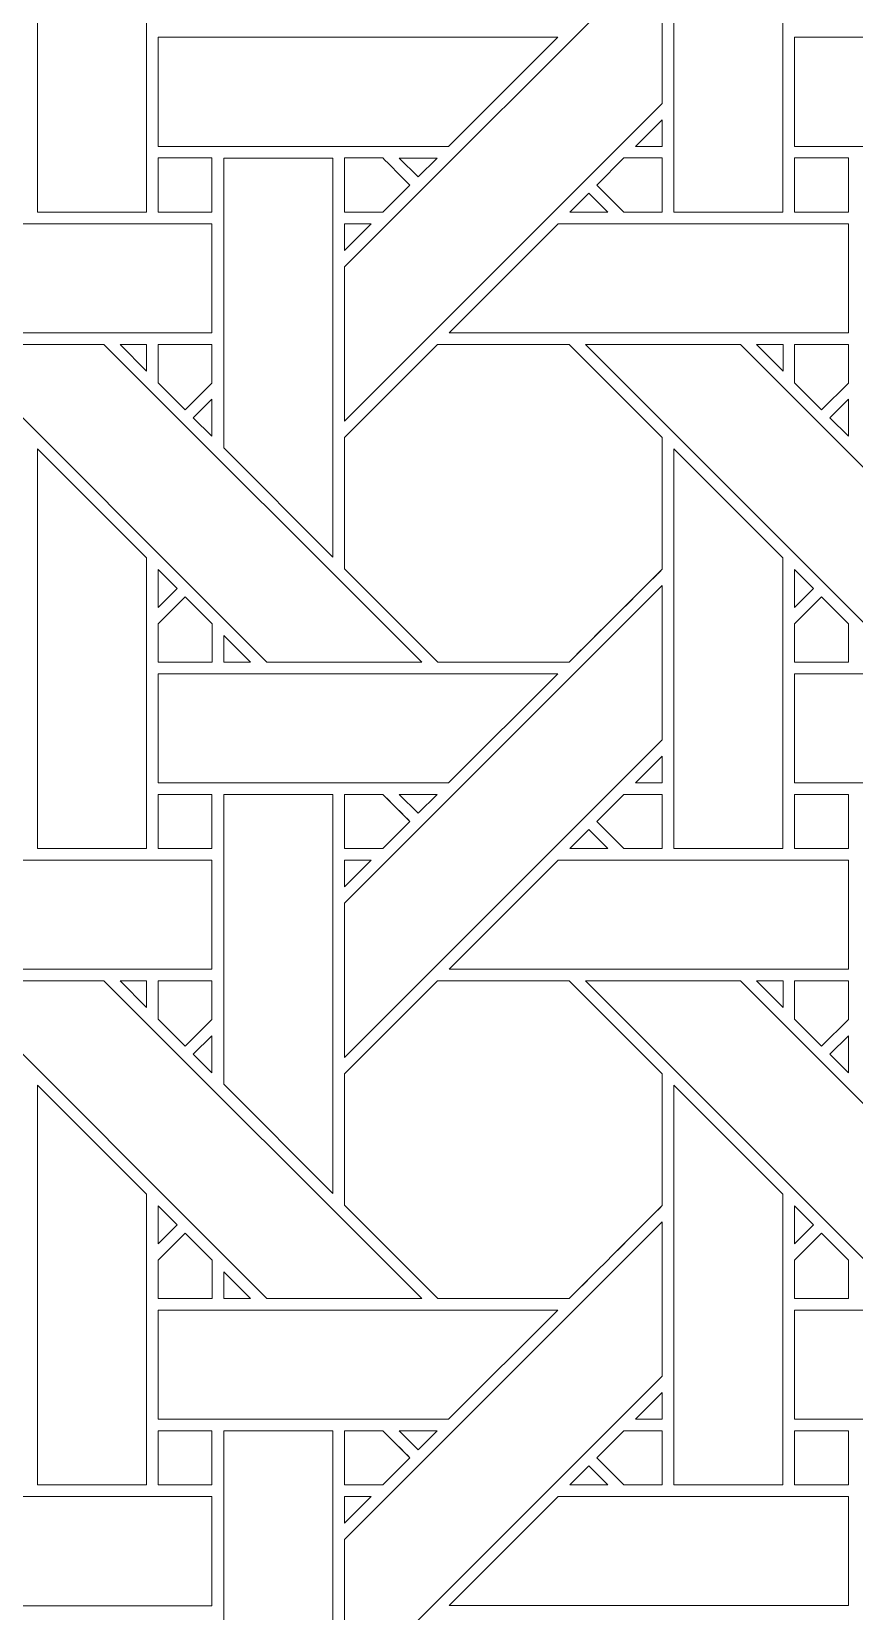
# Model space of a CAD drawing. Header units: inches. Extents: x 2.4 to 22.4, y -0.9 to 19.1.
# Drawn here: x 12.154 to 13.38, y 11.712 to 14.067 of the extents above; entities that cross this region are included whole.
import ezdxf

# ---------------------------------------------------------------- set-up
doc = ezdxf.new("R2010")
doc.units = ezdxf.units.IN
doc.header["$MEASUREMENT"] = 0
doc.layers.add('Design', color=7, linetype='Continuous', lineweight=0)

msp = doc.modelspace()

# ---------------------------------------------------------------- linework, layer by layer
at = {"layer": 'Design'}
for points, knots in [([(2.3829, 19.0948), (2.3829, 19.0948), (2.3829, -0.9052), (2.3829, -0.9052), (2.3829, -0.9052), (22.3829, -0.9052), (22.3829, -0.9052), (22.3829, -0.9052), (22.3829, 19.0948), (22.3829, 19.0948), (22.3829, 19.0948), (2.3829, 19.0948), (2.3829, 19.0948)], [0, 0, 0, 0, 1, 1, 1, 2, 2, 2, 3, 3, 3, 4, 4, 4, 4]), ([(3.3653, 18.1123), (3.3653, 18.1123), (3.3653, 0.0772), (3.3653, 0.0772), (3.3653, 0.0772), (21.4004, 0.0772), (21.4004, 0.0772), (21.4004, 0.0772), (21.4004, 18.1123), (21.4004, 18.1123), (21.4004, 18.1123), (3.3653, 18.1123), (3.3653, 18.1123)], [0, 0, 0, 0, 1, 1, 1, 2, 2, 2, 3, 3, 3, 4, 4, 4, 4]), ([(12.1625, 13.798), (12.1625, 13.798), (12.1625, 14.3939), (12.1625, 14.3939), (12.1625, 14.3939), (12.3252, 14.2317), (12.3252, 14.2317), (12.3252, 14.2317), (12.3252, 13.798), (12.3252, 13.798), (12.3252, 13.798), (12.1625, 13.798), (12.1625, 13.798)], [0, 0, 0, 0, 1, 1, 1, 2, 2, 2, 3, 3, 3, 4, 4, 4, 4]), ([(13.1112, 13.798), (13.1112, 13.798), (13.1112, 14.3939), (13.1112, 14.3939), (13.1112, 14.3939), (13.274, 14.2317), (13.274, 14.2317), (13.274, 14.2317), (13.274, 13.798), (13.274, 13.798), (13.274, 13.798), (13.1112, 13.798), (13.1112, 13.798)], [0, 0, 0, 0, 1, 1, 1, 2, 2, 2, 3, 3, 3, 4, 4, 4, 4]), ([(13.0941, 13.9603), (13.0941, 13.9603), (12.6204, 13.4866), (12.6204, 13.4866), (12.6204, 13.4866), (12.6204, 13.7167), (12.6204, 13.7167), (12.6204, 13.7167), (13.0941, 14.1903), (13.0941, 14.1903), (13.0941, 14.1903), (13.0941, 13.9603), (13.0941, 13.9603)], [0, 0, 0, 0, 1, 1, 1, 2, 2, 2, 3, 3, 3, 4, 4, 4, 4]), ([(12.9383, 14.0588), (12.9383, 14.0588), (12.7755, 13.8961), (12.7755, 13.8961), (12.7755, 13.8961), (12.3425, 13.8961), (12.3425, 13.8961), (12.3425, 13.8961), (12.3425, 14.0588), (12.3425, 14.0588), (12.3425, 14.0588), (12.9383, 14.0588), (12.9383, 14.0588)], [0, 0, 0, 0, 1, 1, 1, 2, 2, 2, 3, 3, 3, 4, 4, 4, 4]), ([(13.887, 14.0588), (13.887, 14.0588), (13.7242, 13.8961), (13.7242, 13.8961), (13.7242, 13.8961), (13.2913, 13.8961), (13.2913, 13.8961), (13.2913, 13.8961), (13.2913, 14.0588), (13.2913, 14.0588), (13.2913, 14.0588), (13.887, 14.0588), (13.887, 14.0588)], [0, 0, 0, 0, 1, 1, 1, 2, 2, 2, 3, 3, 3, 4, 4, 4, 4]), ([(13.0543, 13.8961), (13.0543, 13.8961), (13.0941, 13.9359), (13.0941, 13.9359), (13.0941, 13.9359), (13.0941, 13.8961), (13.0941, 13.8961), (13.0941, 13.8961), (13.0543, 13.8961), (13.0543, 13.8961)], [0, 0, 0, 0, 1, 1, 1, 2, 2, 2, 3, 3, 3, 3]), ([(12.3425, 13.8789), (12.3425, 13.8789), (12.4228, 13.8789), (12.4228, 13.8789), (12.4228, 13.8789), (12.4228, 13.7981), (12.4228, 13.7981), (12.4228, 13.7981), (12.3425, 13.7981), (12.3425, 13.7981), (12.3425, 13.7981), (12.3425, 13.8789), (12.3425, 13.8789)], [0, 0, 0, 0, 1, 1, 1, 2, 2, 2, 3, 3, 3, 4, 4, 4, 4]), ([(12.4228, 13.8789), (12.4228, 13.8789), (12.4228, 13.7981), (12.4228, 13.7981), (12.4228, 13.7981), (12.3425, 13.7981), (12.3425, 13.7981), (12.3425, 13.7981), (12.3425, 13.8789), (12.3425, 13.8789), (12.3425, 13.8789), (12.4228, 13.8789), (12.4228, 13.8789)], [0, 0, 0, 0, 1, 1, 1, 2, 2, 2, 3, 3, 3, 4, 4, 4, 4]), ([(12.4403, 13.4466), (12.4403, 13.4466), (12.4403, 13.8788), (12.4403, 13.8788), (12.4403, 13.8788), (12.6032, 13.8788), (12.6032, 13.8788), (12.6032, 13.8788), (12.6032, 13.2837), (12.6032, 13.2837), (12.6032, 13.2837), (12.4403, 13.4466), (12.4403, 13.4466)], [0, 0, 0, 0, 1, 1, 1, 2, 2, 2, 3, 3, 3, 4, 4, 4, 4]), ([(12.6775, 13.8789), (12.6826, 13.8738), (12.7134, 13.8429), (12.7178, 13.8385), (12.7178, 13.8385), (12.6774, 13.7981), (12.6774, 13.7981), (12.6774, 13.7981), (12.6204, 13.7981), (12.6204, 13.7981), (12.6204, 13.7981), (12.6204, 13.8789), (12.6204, 13.8789), (12.6204, 13.8789), (12.6775, 13.8789), (12.6775, 13.8789)], [0, 0, 0, 0, 1, 1, 1, 2, 2, 2, 3, 3, 3, 4, 4, 4, 5, 5, 5, 5]), ([(12.7178, 13.8385), (12.7178, 13.8385), (12.6774, 13.7981), (12.6774, 13.7981), (12.6774, 13.7981), (12.6204, 13.7981), (12.6204, 13.7981), (12.6204, 13.7981), (12.6204, 13.8789), (12.6204, 13.8789), (12.6204, 13.8789), (12.6775, 13.8789), (12.6775, 13.8789), (12.6826, 13.8737), (12.7134, 13.8429), (12.7178, 13.8385)], [0, 0, 0, 0, 1, 1, 1, 2, 2, 2, 3, 3, 3, 4, 4, 4, 5, 5, 5, 5]), ([(12.7018, 13.8788), (12.7018, 13.8788), (12.7583, 13.8788), (12.7583, 13.8788), (12.7583, 13.8788), (12.73, 13.8506), (12.73, 13.8506), (12.73, 13.8506), (12.7018, 13.8788), (12.7018, 13.8788)], [0, 0, 0, 0, 1, 1, 1, 2, 2, 2, 3, 3, 3, 3]), ([(13.037, 13.7981), (13.037, 13.7981), (12.9966, 13.8385), (12.9966, 13.8385), (12.9966, 13.8385), (13.037, 13.8789), (13.037, 13.8789), (13.037, 13.8789), (13.0941, 13.8789), (13.0941, 13.8789), (13.0941, 13.8789), (13.0941, 13.7981), (13.0941, 13.7981), (13.0941, 13.7981), (13.037, 13.7981), (13.037, 13.7981)], [0, 0, 0, 0, 1, 1, 1, 2, 2, 2, 3, 3, 3, 4, 4, 4, 5, 5, 5, 5]), ([(13.0941, 13.8789), (13.0941, 13.8789), (13.0941, 13.7981), (13.0941, 13.7981), (13.0941, 13.7981), (13.037, 13.7981), (13.037, 13.7981), (13.037, 13.7981), (12.9966, 13.8385), (12.9966, 13.8385), (12.9966, 13.8385), (13.037, 13.8789), (13.037, 13.8789), (13.037, 13.8789), (13.0941, 13.8789), (13.0941, 13.8789)], [0, 0, 0, 0, 1, 1, 1, 2, 2, 2, 3, 3, 3, 4, 4, 4, 5, 5, 5, 5]), ([(13.2913, 13.8789), (13.2913, 13.8789), (13.3715, 13.8789), (13.3715, 13.8789), (13.3715, 13.8789), (13.3715, 13.7981), (13.3715, 13.7981), (13.3715, 13.7981), (13.2913, 13.7981), (13.2913, 13.7981), (13.2913, 13.7981), (13.2913, 13.8789), (13.2913, 13.8789)], [0, 0, 0, 0, 1, 1, 1, 2, 2, 2, 3, 3, 3, 4, 4, 4, 4]), ([(13.3715, 13.8789), (13.3715, 13.8789), (13.3715, 13.7981), (13.3715, 13.7981), (13.3715, 13.7981), (13.2913, 13.7981), (13.2913, 13.7981), (13.2913, 13.7981), (13.2913, 13.8789), (13.2913, 13.8789), (13.2913, 13.8789), (13.3715, 13.8789), (13.3715, 13.8789)], [0, 0, 0, 0, 1, 1, 1, 2, 2, 2, 3, 3, 3, 4, 4, 4, 4]), ([(13.0127, 13.798), (13.0127, 13.798), (12.9562, 13.798), (12.9562, 13.798), (12.9562, 13.798), (12.9845, 13.8263), (12.9845, 13.8263), (12.9845, 13.8263), (13.0127, 13.798), (13.0127, 13.798)], [0, 0, 0, 0, 1, 1, 1, 2, 2, 2, 3, 3, 3, 3]), ([(12.4228, 13.7809), (12.4228, 13.7809), (12.4228, 13.6181), (12.4228, 13.6181), (12.4228, 13.6181), (11.8275, 13.6181), (11.8275, 13.6181), (11.8275, 13.6181), (11.9904, 13.7809), (11.9904, 13.7809), (11.9904, 13.7809), (12.4228, 13.7809), (12.4228, 13.7809)], [0, 0, 0, 0, 1, 1, 1, 2, 2, 2, 3, 3, 3, 4, 4, 4, 4]), ([(12.6602, 13.7809), (12.6602, 13.7809), (12.6204, 13.7411), (12.6204, 13.7411), (12.6204, 13.7411), (12.6204, 13.7809), (12.6204, 13.7809), (12.6204, 13.7809), (12.6602, 13.7809), (12.6602, 13.7809)], [0, 0, 0, 0, 1, 1, 1, 2, 2, 2, 3, 3, 3, 3]), ([(13.3715, 13.7809), (13.3715, 13.7809), (13.3715, 13.6181), (13.3715, 13.6181), (13.3715, 13.6181), (12.7762, 13.6181), (12.7762, 13.6181), (12.7762, 13.6181), (12.9391, 13.7809), (12.9391, 13.7809), (12.9391, 13.7809), (13.3715, 13.7809), (13.3715, 13.7809)], [0, 0, 0, 0, 1, 1, 1, 2, 2, 2, 3, 3, 3, 4, 4, 4, 4]), ([(12.7354, 13.1273), (12.7354, 13.1273), (12.5044, 13.1273), (12.5044, 13.1273), (12.5044, 13.1273), (12.0308, 13.601), (12.0308, 13.601), (12.0308, 13.601), (12.2618, 13.601), (12.2618, 13.601), (12.2618, 13.601), (12.7354, 13.1273), (12.7354, 13.1273)], [0, 0, 0, 0, 1, 1, 1, 2, 2, 2, 3, 3, 3, 4, 4, 4, 4]), ([(12.2859, 13.601), (12.2859, 13.601), (12.3253, 13.601), (12.3253, 13.601), (12.3253, 13.601), (12.3253, 13.5611), (12.3253, 13.5611), (12.3253, 13.5611), (12.2859, 13.601), (12.2859, 13.601)], [0, 0, 0, 0, 1, 1, 1, 2, 2, 2, 3, 3, 3, 3]), ([(12.4228, 13.601), (12.4228, 13.601), (12.4228, 13.5434), (12.4228, 13.5434), (12.4228, 13.5434), (12.3828, 13.5035), (12.3828, 13.5035), (12.3828, 13.5035), (12.3425, 13.5438), (12.3425, 13.5438), (12.3425, 13.5438), (12.3425, 13.601), (12.3425, 13.601), (12.3425, 13.601), (12.4228, 13.601), (12.4228, 13.601)], [0, 0, 0, 0, 1, 1, 1, 2, 2, 2, 3, 3, 3, 4, 4, 4, 5, 5, 5, 5]), ([(12.3828, 13.5035), (12.3828, 13.5035), (12.3425, 13.5438), (12.3425, 13.5438), (12.3425, 13.5438), (12.3425, 13.601), (12.3425, 13.601), (12.3425, 13.601), (12.4228, 13.601), (12.4228, 13.601), (12.4228, 13.601), (12.4228, 13.5434), (12.4228, 13.5434), (12.4228, 13.5434), (12.3828, 13.5035), (12.3828, 13.5035)], [0, 0, 0, 0, 1, 1, 1, 2, 2, 2, 3, 3, 3, 4, 4, 4, 5, 5, 5, 5]), ([(12.7591, 13.601), (12.7591, 13.601), (12.9553, 13.601), (12.9553, 13.601), (12.9553, 13.601), (13.0941, 13.4623), (13.0941, 13.4623), (13.0941, 13.4623), (13.0941, 13.2661), (13.0941, 13.2661), (13.0763, 13.2481), (12.9643, 13.1364), (12.9553, 13.1274), (12.9553, 13.1274), (12.7596, 13.1274), (12.7596, 13.1274), (12.7596, 13.1274), (12.6204, 13.2666), (12.6204, 13.2666), (12.6204, 13.2666), (12.6204, 13.4623), (12.6204, 13.4623), (12.6204, 13.4623), (12.7591, 13.601), (12.7591, 13.601)], [0, 0, 0, 0, 1, 1, 1, 2, 2, 2, 3, 3, 3, 4, 4, 4, 5, 5, 5, 6, 6, 6, 7, 7, 7, 8, 8, 8, 8]), ([(13.0941, 13.4623), (13.0941, 13.4623), (13.0941, 13.2661), (13.0941, 13.2661), (13.0759, 13.2477), (12.964, 13.1361), (12.9553, 13.1274), (12.9553, 13.1274), (12.7596, 13.1274), (12.7596, 13.1274), (12.7596, 13.1274), (12.6204, 13.2666), (12.6204, 13.2666), (12.6204, 13.2666), (12.6204, 13.4623), (12.6204, 13.4623), (12.6204, 13.4623), (12.7591, 13.601), (12.7591, 13.601), (12.7591, 13.601), (12.9553, 13.601), (12.9553, 13.601), (12.9553, 13.601), (13.0941, 13.4623), (13.0941, 13.4623)], [0, 0, 0, 0, 1, 1, 1, 2, 2, 2, 3, 3, 3, 4, 4, 4, 5, 5, 5, 6, 6, 6, 7, 7, 7, 8, 8, 8, 8]), ([(13.6841, 13.1273), (13.6841, 13.1273), (13.4531, 13.1273), (13.4531, 13.1273), (13.4531, 13.1273), (12.9795, 13.601), (12.9795, 13.601), (12.9795, 13.601), (13.2105, 13.601), (13.2105, 13.601), (13.2105, 13.601), (13.6841, 13.1273), (13.6841, 13.1273)], [0, 0, 0, 0, 1, 1, 1, 2, 2, 2, 3, 3, 3, 4, 4, 4, 4]), ([(13.2346, 13.601), (13.2346, 13.601), (13.2741, 13.601), (13.2741, 13.601), (13.2741, 13.601), (13.2741, 13.5611), (13.2741, 13.5611), (13.2741, 13.5611), (13.2346, 13.601), (13.2346, 13.601)], [0, 0, 0, 0, 1, 1, 1, 2, 2, 2, 3, 3, 3, 3]), ([(13.3715, 13.601), (13.3715, 13.601), (13.3715, 13.5434), (13.3715, 13.5434), (13.3715, 13.5434), (13.3316, 13.5035), (13.3316, 13.5035), (13.3316, 13.5035), (13.2913, 13.5438), (13.2913, 13.5438), (13.2913, 13.5438), (13.2913, 13.601), (13.2913, 13.601), (13.2913, 13.601), (13.3715, 13.601), (13.3715, 13.601)], [0, 0, 0, 0, 1, 1, 1, 2, 2, 2, 3, 3, 3, 4, 4, 4, 5, 5, 5, 5]), ([(13.3316, 13.5035), (13.3316, 13.5035), (13.2913, 13.5438), (13.2913, 13.5438), (13.2913, 13.5438), (13.2913, 13.601), (13.2913, 13.601), (13.2913, 13.601), (13.3715, 13.601), (13.3715, 13.601), (13.3715, 13.601), (13.3715, 13.5434), (13.3715, 13.5434), (13.3715, 13.5434), (13.3316, 13.5035), (13.3316, 13.5035)], [0, 0, 0, 0, 1, 1, 1, 2, 2, 2, 3, 3, 3, 4, 4, 4, 5, 5, 5, 5]), ([(12.4228, 13.5191), (12.4228, 13.5191), (12.4228, 13.464), (12.4228, 13.464), (12.4228, 13.464), (12.395, 13.4913), (12.395, 13.4913), (12.395, 13.4913), (12.4228, 13.5191), (12.4228, 13.5191)], [0, 0, 0, 0, 1, 1, 1, 2, 2, 2, 3, 3, 3, 3]), ([(13.3715, 13.5191), (13.3715, 13.5191), (13.3715, 13.464), (13.3715, 13.464), (13.3715, 13.464), (13.3438, 13.4913), (13.3438, 13.4913), (13.3438, 13.4913), (13.3715, 13.5191), (13.3715, 13.5191)], [0, 0, 0, 0, 1, 1, 1, 2, 2, 2, 3, 3, 3, 3]), ([(12.1625, 12.8493), (12.1625, 12.8493), (12.1625, 13.4452), (12.1625, 13.4452), (12.1625, 13.4452), (12.3252, 13.283), (12.3252, 13.283), (12.3252, 13.283), (12.3252, 12.8493), (12.3252, 12.8493), (12.3252, 12.8493), (12.1625, 12.8493), (12.1625, 12.8493)], [0, 0, 0, 0, 1, 1, 1, 2, 2, 2, 3, 3, 3, 4, 4, 4, 4]), ([(13.1112, 12.8493), (13.1112, 12.8493), (13.1112, 13.4452), (13.1112, 13.4452), (13.1112, 13.4452), (13.274, 13.283), (13.274, 13.283), (13.274, 13.283), (13.274, 12.8493), (13.274, 12.8493), (13.274, 12.8493), (13.1112, 12.8493), (13.1112, 12.8493)], [0, 0, 0, 0, 1, 1, 1, 2, 2, 2, 3, 3, 3, 4, 4, 4, 4]), ([(12.3425, 13.2088), (12.3425, 13.2088), (12.3425, 13.2655), (12.3425, 13.2655), (12.3425, 13.2655), (12.3707, 13.2369), (12.3707, 13.2369), (12.3707, 13.2369), (12.3425, 13.2088), (12.3425, 13.2088)], [0, 0, 0, 0, 1, 1, 1, 2, 2, 2, 3, 3, 3, 3]), ([(13.2913, 13.2088), (13.2913, 13.2088), (13.2913, 13.2655), (13.2913, 13.2655), (13.2913, 13.2655), (13.3195, 13.2369), (13.3195, 13.2369), (13.3195, 13.2369), (13.2913, 13.2088), (13.2913, 13.2088)], [0, 0, 0, 0, 1, 1, 1, 2, 2, 2, 3, 3, 3, 3]), ([(13.0941, 13.0116), (13.0941, 13.0116), (12.6204, 12.5379), (12.6204, 12.5379), (12.6204, 12.5379), (12.6204, 12.768), (12.6204, 12.768), (12.6204, 12.768), (13.0941, 13.2416), (13.0941, 13.2416), (13.0941, 13.2416), (13.0941, 13.0116), (13.0941, 13.0116)], [0, 0, 0, 0, 1, 1, 1, 2, 2, 2, 3, 3, 3, 4, 4, 4, 4]), ([(12.3425, 13.1271), (12.3425, 13.1271), (12.3425, 13.1844), (12.3425, 13.1844), (12.3425, 13.1844), (12.3829, 13.2247), (12.3829, 13.2247), (12.3829, 13.2247), (12.4232, 13.1844), (12.4232, 13.1844), (12.4232, 13.1844), (12.4232, 13.1271), (12.4232, 13.1271), (12.4232, 13.1271), (12.3425, 13.1271), (12.3425, 13.1271)], [0, 0, 0, 0, 1, 1, 1, 2, 2, 2, 3, 3, 3, 4, 4, 4, 5, 5, 5, 5]), ([(12.3829, 13.2247), (12.3829, 13.2247), (12.4232, 13.1844), (12.4232, 13.1844), (12.4232, 13.1844), (12.4232, 13.1271), (12.4232, 13.1271), (12.4232, 13.1271), (12.3425, 13.1271), (12.3425, 13.1271), (12.3425, 13.1271), (12.3425, 13.1844), (12.3425, 13.1844), (12.3425, 13.1844), (12.3829, 13.2247), (12.3829, 13.2247)], [0, 0, 0, 0, 1, 1, 1, 2, 2, 2, 3, 3, 3, 4, 4, 4, 5, 5, 5, 5]), ([(13.2913, 13.1271), (13.2913, 13.1271), (13.2913, 13.1844), (13.2913, 13.1844), (13.2913, 13.1844), (13.3316, 13.2247), (13.3316, 13.2247), (13.3316, 13.2247), (13.3719, 13.1844), (13.3719, 13.1844), (13.3719, 13.1844), (13.3719, 13.1271), (13.3719, 13.1271), (13.3719, 13.1271), (13.2913, 13.1271), (13.2913, 13.1271)], [0, 0, 0, 0, 1, 1, 1, 2, 2, 2, 3, 3, 3, 4, 4, 4, 5, 5, 5, 5]), ([(13.3316, 13.2247), (13.3316, 13.2247), (13.3719, 13.1844), (13.3719, 13.1844), (13.3719, 13.1844), (13.3719, 13.1271), (13.3719, 13.1271), (13.3719, 13.1271), (13.2913, 13.1271), (13.2913, 13.1271), (13.2913, 13.1271), (13.2913, 13.1844), (13.2913, 13.1844), (13.2913, 13.1844), (13.3316, 13.2247), (13.3316, 13.2247)], [0, 0, 0, 0, 1, 1, 1, 2, 2, 2, 3, 3, 3, 4, 4, 4, 5, 5, 5, 5]), ([(12.4405, 13.1273), (12.4405, 13.1273), (12.4405, 13.1671), (12.4405, 13.1671), (12.4405, 13.1671), (12.4802, 13.1273), (12.4802, 13.1273), (12.4802, 13.1273), (12.4405, 13.1273), (12.4405, 13.1273)], [0, 0, 0, 0, 1, 1, 1, 2, 2, 2, 3, 3, 3, 3]), ([(12.9382, 13.1101), (12.9382, 13.1101), (12.7755, 12.9474), (12.7755, 12.9474), (12.7755, 12.9474), (12.3425, 12.9474), (12.3425, 12.9474), (12.3425, 12.9474), (12.3425, 13.1101), (12.3425, 13.1101), (12.3425, 13.1101), (12.9382, 13.1101), (12.9382, 13.1101)], [0, 0, 0, 0, 1, 1, 1, 2, 2, 2, 3, 3, 3, 4, 4, 4, 4]), ([(13.887, 13.1101), (13.887, 13.1101), (13.7242, 12.9474), (13.7242, 12.9474), (13.7242, 12.9474), (13.2913, 12.9474), (13.2913, 12.9474), (13.2913, 12.9474), (13.2913, 13.1101), (13.2913, 13.1101), (13.2913, 13.1101), (13.887, 13.1101), (13.887, 13.1101)], [0, 0, 0, 0, 1, 1, 1, 2, 2, 2, 3, 3, 3, 4, 4, 4, 4]), ([(13.0543, 12.9474), (13.0543, 12.9474), (13.0941, 12.9872), (13.0941, 12.9872), (13.0941, 12.9872), (13.0941, 12.9474), (13.0941, 12.9474), (13.0941, 12.9474), (13.0543, 12.9474), (13.0543, 12.9474)], [0, 0, 0, 0, 1, 1, 1, 2, 2, 2, 3, 3, 3, 3]), ([(12.3425, 12.9301), (12.3425, 12.9301), (12.4228, 12.9301), (12.4228, 12.9301), (12.4228, 12.9301), (12.4228, 12.8494), (12.4228, 12.8494), (12.4228, 12.8494), (12.3425, 12.8494), (12.3425, 12.8494), (12.3425, 12.8494), (12.3425, 12.9301), (12.3425, 12.9301)], [0, 0, 0, 0, 1, 1, 1, 2, 2, 2, 3, 3, 3, 4, 4, 4, 4]), ([(12.4228, 12.9301), (12.4228, 12.9301), (12.4228, 12.8494), (12.4228, 12.8494), (12.4228, 12.8494), (12.3425, 12.8494), (12.3425, 12.8494), (12.3425, 12.8494), (12.3425, 12.9301), (12.3425, 12.9301), (12.3425, 12.9301), (12.4228, 12.9301), (12.4228, 12.9301)], [0, 0, 0, 0, 1, 1, 1, 2, 2, 2, 3, 3, 3, 4, 4, 4, 4]), ([(12.4403, 12.4979), (12.4403, 12.4979), (12.4403, 12.9301), (12.4403, 12.9301), (12.4403, 12.9301), (12.6032, 12.9301), (12.6032, 12.9301), (12.6032, 12.9301), (12.6032, 12.335), (12.6032, 12.335), (12.6032, 12.335), (12.4403, 12.4979), (12.4403, 12.4979)], [0, 0, 0, 0, 1, 1, 1, 2, 2, 2, 3, 3, 3, 4, 4, 4, 4]), ([(12.6775, 12.9301), (12.6826, 12.925), (12.7134, 12.8942), (12.7178, 12.8898), (12.7178, 12.8898), (12.6774, 12.8494), (12.6774, 12.8494), (12.6774, 12.8494), (12.6204, 12.8494), (12.6204, 12.8494), (12.6204, 12.8494), (12.6204, 12.9301), (12.6204, 12.9301), (12.6204, 12.9301), (12.6775, 12.9301), (12.6775, 12.9301)], [0, 0, 0, 0, 1, 1, 1, 2, 2, 2, 3, 3, 3, 4, 4, 4, 5, 5, 5, 5]), ([(12.7178, 12.8898), (12.7178, 12.8898), (12.6774, 12.8494), (12.6774, 12.8494), (12.6774, 12.8494), (12.6204, 12.8494), (12.6204, 12.8494), (12.6204, 12.8494), (12.6204, 12.9301), (12.6204, 12.9301), (12.6204, 12.9301), (12.6775, 12.9301), (12.6775, 12.9301), (12.6828, 12.9248), (12.7136, 12.894), (12.7178, 12.8898)], [0, 0, 0, 0, 1, 1, 1, 2, 2, 2, 3, 3, 3, 4, 4, 4, 5, 5, 5, 5]), ([(12.7018, 12.9301), (12.7018, 12.9301), (12.7583, 12.9301), (12.7583, 12.9301), (12.7583, 12.9301), (12.73, 12.9019), (12.73, 12.9019), (12.73, 12.9019), (12.7018, 12.9301), (12.7018, 12.9301)], [0, 0, 0, 0, 1, 1, 1, 2, 2, 2, 3, 3, 3, 3]), ([(13.037, 12.8494), (13.037, 12.8494), (12.9966, 12.8897), (12.9966, 12.8897), (12.9966, 12.8897), (13.037, 12.9302), (13.037, 12.9302), (13.037, 12.9302), (13.0941, 12.9302), (13.0941, 12.9302), (13.0941, 12.9302), (13.0941, 12.8494), (13.0941, 12.8494), (13.0941, 12.8494), (13.037, 12.8494), (13.037, 12.8494)], [0, 0, 0, 0, 1, 1, 1, 2, 2, 2, 3, 3, 3, 4, 4, 4, 5, 5, 5, 5]), ([(13.0941, 12.9302), (13.0941, 12.9302), (13.0941, 12.8494), (13.0941, 12.8494), (13.0941, 12.8494), (13.037, 12.8494), (13.037, 12.8494), (13.037, 12.8494), (12.9966, 12.8897), (12.9966, 12.8897), (12.9966, 12.8897), (13.037, 12.9302), (13.037, 12.9302), (13.037, 12.9302), (13.0941, 12.9302), (13.0941, 12.9302)], [0, 0, 0, 0, 1, 1, 1, 2, 2, 2, 3, 3, 3, 4, 4, 4, 5, 5, 5, 5]), ([(13.2913, 12.9301), (13.2913, 12.9301), (13.3715, 12.9301), (13.3715, 12.9301), (13.3715, 12.9301), (13.3715, 12.8494), (13.3715, 12.8494), (13.3715, 12.8494), (13.2913, 12.8494), (13.2913, 12.8494), (13.2913, 12.8494), (13.2913, 12.9301), (13.2913, 12.9301)], [0, 0, 0, 0, 1, 1, 1, 2, 2, 2, 3, 3, 3, 4, 4, 4, 4]), ([(13.3715, 12.9301), (13.3715, 12.9301), (13.3715, 12.8494), (13.3715, 12.8494), (13.3715, 12.8494), (13.2913, 12.8494), (13.2913, 12.8494), (13.2913, 12.8494), (13.2913, 12.9301), (13.2913, 12.9301), (13.2913, 12.9301), (13.3715, 12.9301), (13.3715, 12.9301)], [0, 0, 0, 0, 1, 1, 1, 2, 2, 2, 3, 3, 3, 4, 4, 4, 4]), ([(13.0127, 12.8493), (13.0127, 12.8493), (12.9562, 12.8493), (12.9562, 12.8493), (12.9562, 12.8493), (12.9845, 12.8776), (12.9845, 12.8776), (12.9845, 12.8776), (13.0127, 12.8493), (13.0127, 12.8493)], [0, 0, 0, 0, 1, 1, 1, 2, 2, 2, 3, 3, 3, 3]), ([(12.4228, 12.8322), (12.4228, 12.8322), (12.4228, 12.6694), (12.4228, 12.6694), (12.4228, 12.6694), (11.8275, 12.6694), (11.8275, 12.6694), (11.8275, 12.6694), (11.9904, 12.8322), (11.9904, 12.8322), (11.9904, 12.8322), (12.4228, 12.8322), (12.4228, 12.8322)], [0, 0, 0, 0, 1, 1, 1, 2, 2, 2, 3, 3, 3, 4, 4, 4, 4]), ([(12.6602, 12.8322), (12.6602, 12.8322), (12.6204, 12.7924), (12.6204, 12.7924), (12.6204, 12.7924), (12.6204, 12.8322), (12.6204, 12.8322), (12.6204, 12.8322), (12.6602, 12.8322), (12.6602, 12.8322)], [0, 0, 0, 0, 1, 1, 1, 2, 2, 2, 3, 3, 3, 3]), ([(13.3715, 12.8322), (13.3715, 12.8322), (13.3715, 12.6694), (13.3715, 12.6694), (13.3715, 12.6694), (12.7762, 12.6694), (12.7762, 12.6694), (12.7762, 12.6694), (12.9391, 12.8322), (12.9391, 12.8322), (12.9391, 12.8322), (13.3715, 12.8322), (13.3715, 12.8322)], [0, 0, 0, 0, 1, 1, 1, 2, 2, 2, 3, 3, 3, 4, 4, 4, 4]), ([(12.7354, 12.1786), (12.7354, 12.1786), (12.5044, 12.1786), (12.5044, 12.1786), (12.5044, 12.1786), (12.0308, 12.6522), (12.0308, 12.6522), (12.0308, 12.6522), (12.2618, 12.6522), (12.2618, 12.6522), (12.2618, 12.6522), (12.7354, 12.1786), (12.7354, 12.1786)], [0, 0, 0, 0, 1, 1, 1, 2, 2, 2, 3, 3, 3, 4, 4, 4, 4]), ([(12.2859, 12.6522), (12.2859, 12.6522), (12.3253, 12.6522), (12.3253, 12.6522), (12.3253, 12.6522), (12.3253, 12.6124), (12.3253, 12.6124), (12.3253, 12.6124), (12.2859, 12.6522), (12.2859, 12.6522)], [0, 0, 0, 0, 1, 1, 1, 2, 2, 2, 3, 3, 3, 3]), ([(12.4228, 12.6523), (12.4228, 12.6523), (12.4228, 12.5947), (12.4228, 12.5947), (12.4228, 12.5947), (12.3828, 12.5547), (12.3828, 12.5547), (12.3828, 12.5547), (12.3425, 12.5951), (12.3425, 12.5951), (12.3425, 12.5951), (12.3425, 12.6523), (12.3425, 12.6523), (12.3425, 12.6523), (12.4228, 12.6523), (12.4228, 12.6523)], [0, 0, 0, 0, 1, 1, 1, 2, 2, 2, 3, 3, 3, 4, 4, 4, 5, 5, 5, 5]), ([(12.3828, 12.5547), (12.3828, 12.5547), (12.3425, 12.5951), (12.3425, 12.5951), (12.3425, 12.5951), (12.3425, 12.6523), (12.3425, 12.6523), (12.3425, 12.6523), (12.4228, 12.6523), (12.4228, 12.6523), (12.4228, 12.6523), (12.4228, 12.5947), (12.4228, 12.5947), (12.4228, 12.5947), (12.3828, 12.5547), (12.3828, 12.5547)], [0, 0, 0, 0, 1, 1, 1, 2, 2, 2, 3, 3, 3, 4, 4, 4, 5, 5, 5, 5]), ([(12.7591, 12.6523), (12.7591, 12.6523), (12.9553, 12.6523), (12.9553, 12.6523), (12.9553, 12.6523), (13.0941, 12.5135), (13.0941, 12.5135), (13.0941, 12.5135), (13.0941, 12.3173), (13.0941, 12.3173), (13.0763, 12.2994), (12.9643, 12.1876), (12.9553, 12.1786), (12.9553, 12.1786), (12.7596, 12.1786), (12.7596, 12.1786), (12.7596, 12.1786), (12.6204, 12.3179), (12.6204, 12.3179), (12.6204, 12.3179), (12.6204, 12.5135), (12.6204, 12.5135), (12.6204, 12.5135), (12.7591, 12.6523), (12.7591, 12.6523)], [0, 0, 0, 0, 1, 1, 1, 2, 2, 2, 3, 3, 3, 4, 4, 4, 5, 5, 5, 6, 6, 6, 7, 7, 7, 8, 8, 8, 8]), ([(13.0941, 12.5135), (13.0941, 12.5135), (13.0941, 12.3173), (13.0941, 12.3173), (13.0755, 12.2986), (12.9637, 12.187), (12.9553, 12.1786), (12.9553, 12.1786), (12.7596, 12.1786), (12.7596, 12.1786), (12.7596, 12.1786), (12.6204, 12.3179), (12.6204, 12.3179), (12.6204, 12.3179), (12.6204, 12.5135), (12.6204, 12.5135), (12.6204, 12.5135), (12.7591, 12.6523), (12.7591, 12.6523), (12.7591, 12.6523), (12.9553, 12.6523), (12.9553, 12.6523), (12.9553, 12.6523), (13.0941, 12.5135), (13.0941, 12.5135)], [0, 0, 0, 0, 1, 1, 1, 2, 2, 2, 3, 3, 3, 4, 4, 4, 5, 5, 5, 6, 6, 6, 7, 7, 7, 8, 8, 8, 8]), ([(13.6841, 12.1786), (13.6841, 12.1786), (13.4531, 12.1786), (13.4531, 12.1786), (13.4531, 12.1786), (12.9795, 12.6522), (12.9795, 12.6522), (12.9795, 12.6522), (13.2105, 12.6522), (13.2105, 12.6522), (13.2105, 12.6522), (13.6841, 12.1786), (13.6841, 12.1786)], [0, 0, 0, 0, 1, 1, 1, 2, 2, 2, 3, 3, 3, 4, 4, 4, 4]), ([(13.2346, 12.6522), (13.2346, 12.6522), (13.2741, 12.6522), (13.2741, 12.6522), (13.2741, 12.6522), (13.2741, 12.6124), (13.2741, 12.6124), (13.2741, 12.6124), (13.2346, 12.6522), (13.2346, 12.6522)], [0, 0, 0, 0, 1, 1, 1, 2, 2, 2, 3, 3, 3, 3]), ([(13.3715, 12.6523), (13.3715, 12.6523), (13.3715, 12.5947), (13.3715, 12.5947), (13.3715, 12.5947), (13.3316, 12.5547), (13.3316, 12.5547), (13.3316, 12.5547), (13.2913, 12.5951), (13.2913, 12.5951), (13.2913, 12.5951), (13.2913, 12.6523), (13.2913, 12.6523), (13.2913, 12.6523), (13.3715, 12.6523), (13.3715, 12.6523)], [0, 0, 0, 0, 1, 1, 1, 2, 2, 2, 3, 3, 3, 4, 4, 4, 5, 5, 5, 5]), ([(13.3316, 12.5547), (13.3316, 12.5547), (13.2913, 12.5951), (13.2913, 12.5951), (13.2913, 12.5951), (13.2913, 12.6523), (13.2913, 12.6523), (13.2913, 12.6523), (13.3715, 12.6523), (13.3715, 12.6523), (13.3715, 12.6523), (13.3715, 12.5947), (13.3715, 12.5947), (13.3715, 12.5947), (13.3316, 12.5547), (13.3316, 12.5547)], [0, 0, 0, 0, 1, 1, 1, 2, 2, 2, 3, 3, 3, 4, 4, 4, 5, 5, 5, 5]), ([(12.4228, 12.5704), (12.4228, 12.5704), (12.4228, 12.5152), (12.4228, 12.5152), (12.4228, 12.5152), (12.395, 12.5426), (12.395, 12.5426), (12.395, 12.5426), (12.4228, 12.5704), (12.4228, 12.5704)], [0, 0, 0, 0, 1, 1, 1, 2, 2, 2, 3, 3, 3, 3]), ([(13.3715, 12.5704), (13.3715, 12.5704), (13.3715, 12.5152), (13.3715, 12.5152), (13.3715, 12.5152), (13.3438, 12.5426), (13.3438, 12.5426), (13.3438, 12.5426), (13.3715, 12.5704), (13.3715, 12.5704)], [0, 0, 0, 0, 1, 1, 1, 2, 2, 2, 3, 3, 3, 3]), ([(12.1625, 11.9006), (12.1625, 11.9006), (12.1625, 12.4964), (12.1625, 12.4964), (12.1625, 12.4964), (12.3252, 12.3343), (12.3252, 12.3343), (12.3252, 12.3343), (12.3252, 11.9006), (12.3252, 11.9006), (12.3252, 11.9006), (12.1625, 11.9006), (12.1625, 11.9006)], [0, 0, 0, 0, 1, 1, 1, 2, 2, 2, 3, 3, 3, 4, 4, 4, 4]), ([(13.1112, 11.9006), (13.1112, 11.9006), (13.1112, 12.4964), (13.1112, 12.4964), (13.1112, 12.4964), (13.274, 12.3343), (13.274, 12.3343), (13.274, 12.3343), (13.274, 11.9006), (13.274, 11.9006), (13.274, 11.9006), (13.1112, 11.9006), (13.1112, 11.9006)], [0, 0, 0, 0, 1, 1, 1, 2, 2, 2, 3, 3, 3, 4, 4, 4, 4]), ([(12.3425, 12.26), (12.3425, 12.26), (12.3425, 12.3168), (12.3425, 12.3168), (12.3425, 12.3168), (12.3707, 12.2882), (12.3707, 12.2882), (12.3707, 12.2882), (12.3425, 12.26), (12.3425, 12.26)], [0, 0, 0, 0, 1, 1, 1, 2, 2, 2, 3, 3, 3, 3]), ([(13.2913, 12.26), (13.2913, 12.26), (13.2913, 12.3168), (13.2913, 12.3168), (13.2913, 12.3168), (13.3195, 12.2882), (13.3195, 12.2882), (13.3195, 12.2882), (13.2913, 12.26), (13.2913, 12.26)], [0, 0, 0, 0, 1, 1, 1, 2, 2, 2, 3, 3, 3, 3]), ([(12.3425, 12.1784), (12.3425, 12.1784), (12.3425, 12.2357), (12.3425, 12.2357), (12.3425, 12.2357), (12.3829, 12.276), (12.3829, 12.276), (12.3829, 12.276), (12.4232, 12.2357), (12.4232, 12.2357), (12.4232, 12.2357), (12.4232, 12.1784), (12.4232, 12.1784), (12.4232, 12.1784), (12.3425, 12.1784), (12.3425, 12.1784)], [0, 0, 0, 0, 1, 1, 1, 2, 2, 2, 3, 3, 3, 4, 4, 4, 5, 5, 5, 5]), ([(12.3829, 12.276), (12.3829, 12.276), (12.4232, 12.2357), (12.4232, 12.2357), (12.4232, 12.2357), (12.4232, 12.1784), (12.4232, 12.1784), (12.4232, 12.1784), (12.3425, 12.1784), (12.3425, 12.1784), (12.3425, 12.1784), (12.3425, 12.2357), (12.3425, 12.2357), (12.3425, 12.2357), (12.3829, 12.276), (12.3829, 12.276)], [0, 0, 0, 0, 1, 1, 1, 2, 2, 2, 3, 3, 3, 4, 4, 4, 5, 5, 5, 5]), ([(13.0941, 12.0628), (13.0941, 12.0628), (12.6204, 11.5892), (12.6204, 11.5892), (12.6204, 11.5892), (12.6204, 11.8193), (12.6204, 11.8193), (12.6204, 11.8193), (13.0941, 12.2929), (13.0941, 12.2929), (13.0941, 12.2929), (13.0941, 12.0628), (13.0941, 12.0628)], [0, 0, 0, 0, 1, 1, 1, 2, 2, 2, 3, 3, 3, 4, 4, 4, 4]), ([(13.2913, 12.1784), (13.2913, 12.1784), (13.2913, 12.2357), (13.2913, 12.2357), (13.2913, 12.2357), (13.3316, 12.276), (13.3316, 12.276), (13.3316, 12.276), (13.3719, 12.2357), (13.3719, 12.2357), (13.3719, 12.2357), (13.3719, 12.1784), (13.3719, 12.1784), (13.3719, 12.1784), (13.2913, 12.1784), (13.2913, 12.1784)], [0, 0, 0, 0, 1, 1, 1, 2, 2, 2, 3, 3, 3, 4, 4, 4, 5, 5, 5, 5]), ([(13.3316, 12.276), (13.3316, 12.276), (13.3719, 12.2357), (13.3719, 12.2357), (13.3719, 12.2357), (13.3719, 12.1784), (13.3719, 12.1784), (13.3719, 12.1784), (13.2913, 12.1784), (13.2913, 12.1784), (13.2913, 12.1784), (13.2913, 12.2357), (13.2913, 12.2357), (13.2913, 12.2357), (13.3316, 12.276), (13.3316, 12.276)], [0, 0, 0, 0, 1, 1, 1, 2, 2, 2, 3, 3, 3, 4, 4, 4, 5, 5, 5, 5]), ([(12.4405, 12.1786), (12.4405, 12.1786), (12.4405, 12.2184), (12.4405, 12.2184), (12.4405, 12.2184), (12.4802, 12.1786), (12.4802, 12.1786), (12.4802, 12.1786), (12.4405, 12.1786), (12.4405, 12.1786)], [0, 0, 0, 0, 1, 1, 1, 2, 2, 2, 3, 3, 3, 3]), ([(12.9382, 12.1613), (12.9382, 12.1613), (12.7755, 11.9986), (12.7755, 11.9986), (12.7755, 11.9986), (12.3425, 11.9986), (12.3425, 11.9986), (12.3425, 11.9986), (12.3425, 12.1613), (12.3425, 12.1613), (12.3425, 12.1613), (12.9382, 12.1613), (12.9382, 12.1613)], [0, 0, 0, 0, 1, 1, 1, 2, 2, 2, 3, 3, 3, 4, 4, 4, 4]), ([(13.887, 12.1613), (13.887, 12.1613), (13.7242, 11.9986), (13.7242, 11.9986), (13.7242, 11.9986), (13.2913, 11.9986), (13.2913, 11.9986), (13.2913, 11.9986), (13.2913, 12.1613), (13.2913, 12.1613), (13.2913, 12.1613), (13.887, 12.1613), (13.887, 12.1613)], [0, 0, 0, 0, 1, 1, 1, 2, 2, 2, 3, 3, 3, 4, 4, 4, 4]), ([(13.0543, 11.9987), (13.0543, 11.9987), (13.0941, 12.0384), (13.0941, 12.0384), (13.0941, 12.0384), (13.0941, 11.9987), (13.0941, 11.9987), (13.0941, 11.9987), (13.0543, 11.9987), (13.0543, 11.9987)], [0, 0, 0, 0, 1, 1, 1, 2, 2, 2, 3, 3, 3, 3]), ([(12.3425, 11.9814), (12.3425, 11.9814), (12.4228, 11.9814), (12.4228, 11.9814), (12.4228, 11.9814), (12.4228, 11.9006), (12.4228, 11.9006), (12.4228, 11.9006), (12.3425, 11.9006), (12.3425, 11.9006), (12.3425, 11.9006), (12.3425, 11.9814), (12.3425, 11.9814)], [0, 0, 0, 0, 1, 1, 1, 2, 2, 2, 3, 3, 3, 4, 4, 4, 4]), ([(12.4228, 11.9814), (12.4228, 11.9814), (12.4228, 11.9006), (12.4228, 11.9006), (12.4228, 11.9006), (12.3425, 11.9006), (12.3425, 11.9006), (12.3425, 11.9006), (12.3425, 11.9814), (12.3425, 11.9814), (12.3425, 11.9814), (12.4228, 11.9814), (12.4228, 11.9814)], [0, 0, 0, 0, 1, 1, 1, 2, 2, 2, 3, 3, 3, 4, 4, 4, 4]), ([(12.4403, 11.5492), (12.4403, 11.5492), (12.4403, 11.9814), (12.4403, 11.9814), (12.4403, 11.9814), (12.6032, 11.9814), (12.6032, 11.9814), (12.6032, 11.9814), (12.6032, 11.3863), (12.6032, 11.3863), (12.6032, 11.3863), (12.4403, 11.5492), (12.4403, 11.5492)], [0, 0, 0, 0, 1, 1, 1, 2, 2, 2, 3, 3, 3, 4, 4, 4, 4]), ([(12.6775, 11.9814), (12.6826, 11.9763), (12.7134, 11.9455), (12.7178, 11.9411), (12.7178, 11.9411), (12.6774, 11.9006), (12.6774, 11.9006), (12.6774, 11.9006), (12.6204, 11.9006), (12.6204, 11.9006), (12.6204, 11.9006), (12.6204, 11.9814), (12.6204, 11.9814), (12.6204, 11.9814), (12.6775, 11.9814), (12.6775, 11.9814)], [0, 0, 0, 0, 1, 1, 1, 2, 2, 2, 3, 3, 3, 4, 4, 4, 5, 5, 5, 5]), ([(12.7178, 11.9411), (12.7178, 11.9411), (12.6774, 11.9006), (12.6774, 11.9006), (12.6774, 11.9006), (12.6204, 11.9006), (12.6204, 11.9006), (12.6204, 11.9006), (12.6204, 11.9814), (12.6204, 11.9814), (12.6204, 11.9814), (12.6775, 11.9814), (12.6775, 11.9814), (12.6828, 11.9761), (12.7136, 11.9452), (12.7178, 11.9411)], [0, 0, 0, 0, 1, 1, 1, 2, 2, 2, 3, 3, 3, 4, 4, 4, 5, 5, 5, 5]), ([(12.7018, 11.9814), (12.7018, 11.9814), (12.7583, 11.9814), (12.7583, 11.9814), (12.7583, 11.9814), (12.73, 11.9532), (12.73, 11.9532), (12.73, 11.9532), (12.7018, 11.9814), (12.7018, 11.9814)], [0, 0, 0, 0, 1, 1, 1, 2, 2, 2, 3, 3, 3, 3]), ([(13.037, 11.9006), (13.037, 11.9006), (12.9966, 11.941), (12.9966, 11.941), (12.9966, 11.941), (13.037, 11.9814), (13.037, 11.9814), (13.037, 11.9814), (13.0941, 11.9814), (13.0941, 11.9814), (13.0941, 11.9814), (13.0941, 11.9006), (13.0941, 11.9006), (13.0941, 11.9006), (13.037, 11.9006), (13.037, 11.9006)], [0, 0, 0, 0, 1, 1, 1, 2, 2, 2, 3, 3, 3, 4, 4, 4, 5, 5, 5, 5]), ([(13.0941, 11.9814), (13.0941, 11.9814), (13.0941, 11.9006), (13.0941, 11.9006), (13.0941, 11.9006), (13.037, 11.9006), (13.037, 11.9006), (13.037, 11.9006), (12.9966, 11.941), (12.9966, 11.941), (12.9966, 11.941), (13.037, 11.9814), (13.037, 11.9814), (13.037, 11.9814), (13.0941, 11.9814), (13.0941, 11.9814)], [0, 0, 0, 0, 1, 1, 1, 2, 2, 2, 3, 3, 3, 4, 4, 4, 5, 5, 5, 5]), ([(13.2913, 11.9814), (13.2913, 11.9814), (13.3715, 11.9814), (13.3715, 11.9814), (13.3715, 11.9814), (13.3715, 11.9006), (13.3715, 11.9006), (13.3715, 11.9006), (13.2913, 11.9006), (13.2913, 11.9006), (13.2913, 11.9006), (13.2913, 11.9814), (13.2913, 11.9814)], [0, 0, 0, 0, 1, 1, 1, 2, 2, 2, 3, 3, 3, 4, 4, 4, 4]), ([(13.3715, 11.9814), (13.3715, 11.9814), (13.3715, 11.9006), (13.3715, 11.9006), (13.3715, 11.9006), (13.2913, 11.9006), (13.2913, 11.9006), (13.2913, 11.9006), (13.2913, 11.9814), (13.2913, 11.9814), (13.2913, 11.9814), (13.3715, 11.9814), (13.3715, 11.9814)], [0, 0, 0, 0, 1, 1, 1, 2, 2, 2, 3, 3, 3, 4, 4, 4, 4]), ([(13.0127, 11.9006), (13.0127, 11.9006), (12.9562, 11.9006), (12.9562, 11.9006), (12.9562, 11.9006), (12.9845, 11.9289), (12.9845, 11.9289), (12.9845, 11.9289), (13.0127, 11.9006), (13.0127, 11.9006)], [0, 0, 0, 0, 1, 1, 1, 2, 2, 2, 3, 3, 3, 3]), ([(12.4228, 11.8835), (12.4228, 11.8835), (12.4228, 11.7206), (12.4228, 11.7206), (12.4228, 11.7206), (11.8275, 11.7206), (11.8275, 11.7206), (11.8275, 11.7206), (11.9904, 11.8835), (11.9904, 11.8835), (11.9904, 11.8835), (12.4228, 11.8835), (12.4228, 11.8835)], [0, 0, 0, 0, 1, 1, 1, 2, 2, 2, 3, 3, 3, 4, 4, 4, 4]), ([(12.6602, 11.8835), (12.6602, 11.8835), (12.6204, 11.8436), (12.6204, 11.8436), (12.6204, 11.8436), (12.6204, 11.8835), (12.6204, 11.8835), (12.6204, 11.8835), (12.6602, 11.8835), (12.6602, 11.8835)], [0, 0, 0, 0, 1, 1, 1, 2, 2, 2, 3, 3, 3, 3]), ([(13.3715, 11.8835), (13.3715, 11.8835), (13.3715, 11.7207), (13.3715, 11.7207), (13.3715, 11.7207), (12.7762, 11.7207), (12.7762, 11.7207), (12.7762, 11.7207), (12.9391, 11.8835), (12.9391, 11.8835), (12.9391, 11.8835), (13.3715, 11.8835), (13.3715, 11.8835)], [0, 0, 0, 0, 1, 1, 1, 2, 2, 2, 3, 3, 3, 4, 4, 4, 4])]:
    msp.add_open_spline(points, degree=3, knots=knots, dxfattribs=at)

doc.saveas('drawing.dxf')
